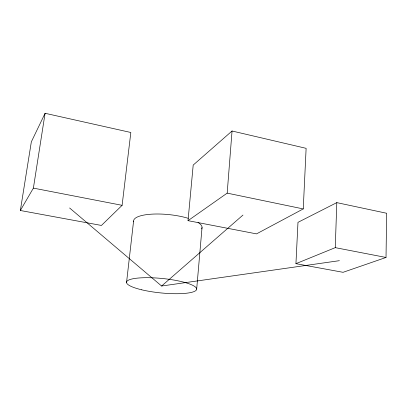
<?xml version="1.0" encoding="UTF-8"?>
<svg xmlns="http://www.w3.org/2000/svg" width="407" height="407" viewBox="0 0 407 407"><rect width="100%" height="100%" fill="white"/><g stroke="black" fill="none" stroke-linecap="round" stroke-linejoin="round"><path stroke-width="0.61" d="M386.019 257.463L386.65 213.263L336.803 202.63L297.98 222.339L295.94 263.67L343.065 272.308L386.019 257.463L335.261 247.644L295.94 263.67M335.261 247.644L336.803 202.63M303.251 208.918L306.125 148.336L232.046 131.003L193.198 165.069L188.029 220.665L256.512 233.877L303.251 208.918L227.182 193.132L188.029 220.665M227.182 193.132L232.046 131.003M196.678 289.097L202.04 227.559M126.557 282.422L133.582 221.072M122.11 205.321L130.835 132.484L45.085 113.283L31.334 141.86L20.35 210.495L101.44 225.447L122.11 205.321L33.389 188.115L20.35 210.495M33.389 188.115L45.085 113.283M69.617 207.992L161.61 286.019L242.969 215.064M161.61 286.019L339.387 260.678M198 222.446A34.392 9.702 5.7 0 1 201.623 228.902M133.669 221.774A34.392 9.702 5.7 0 1 151.373 214.179A34.392 9.702 5.7 0 1 188.232 218.315M141.743 289.815A35.226 7.25 5.7 0 0 196.571 289.606A35.226 7.25 5.7 0 0 146.545 277.691A35.226 7.25 5.7 0 0 141.743 289.815"/></g></svg>
